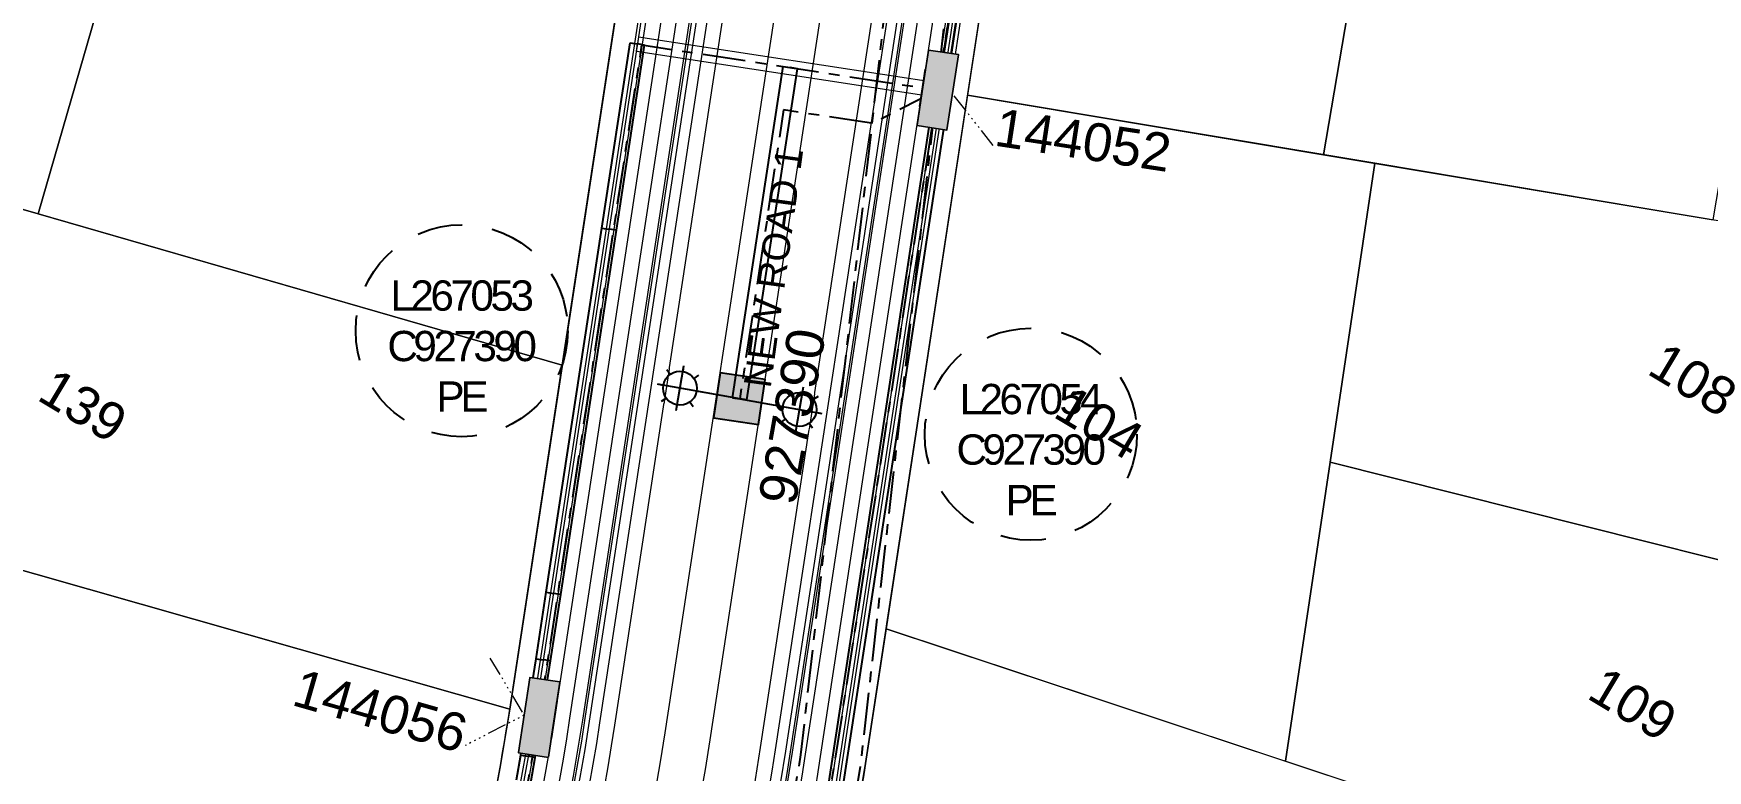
# Model space of a CAD drawing. Header units: metres. Extents: x 264965 to 265706, y 6180501 to 6181430.
# Drawn here: x 265290.3 to 265400.8, y 6180910 to 6180958.7 of the extents above; entities that cross this region are included whole.
import ezdxf
from ezdxf.enums import TextEntityAlignment as Align

# ---------------------------------------------------------------- set-up
doc = ezdxf.new("R2010")
doc.units = ezdxf.units.M
for name, pattern in [('Cable Exist UG', [7, 4, -1, 1, -1]), ('Dash', [5, 3, -2]), ('PHANTOMX2', [5.6, 2.5, -0.5, 0.15, -0.5, 0.15, -0.5, 0.15, -0.5, 0.15, -0.5])]:
    doc.linetypes.add(name, pattern=pattern)
doc.layers.get('0').update_dxf_attribs({"color": 6})
for name, color, linetype, lineweight in [('_User Miscellaneous1', 30, 'Continuous', 13), ('_User Miscellaneous10', 241, 'Continuous', 13), ('_User Miscellaneous3', 51, 'Continuous', 13), ('_User_HV_Exist', 1, 'Continuous', 25), ('_User_LV_Exist', 5, 'Continuous', 25), ('_User_SL_Exist', 4, 'Continuous', 25), ('Cadastre Developer_SP_NEW', 92, 'Continuous', 15)]:
    doc.layers.add(name, color=color, linetype=linetype, lineweight=lineweight)
doc.layers.add('_User Miscellaneous12', color=252, linetype='Continuous', lineweight=13, plot=False, transparency=0.5)
for name, color, linetype in [('Equip_SP_SL_EXT', 7, 'Continuous'), ('SupportsUG_SP_LV_EXT', 7, 'Continuous'), ('UG_Details_SP_MISC', 7, 'Continuous')]:
    doc.layers.add(name, color=color, linetype=linetype)
doc.styles.add('ARIAL', font='arial.ttf', dxfattribs={"height": 2})
doc.styles.add('SL_LABEL', font='arial.ttf', dxfattribs={"height": 2})
doc.styles.get("Standard").update_dxf_attribs({"font": 'arial.ttf'})

# ---------------------------------------------------------------- blocks, each defined once
blk = doc.blocks.new('*U645')
at = {"width": 0.9}
blk.add_attdef('ASSET_NUM', text='', height=2, dxfattribs=at).set_placement((4, 2), align=Align.MIDDLE_LEFT)
for tag, p, flags in [('SUBURB', (-2, 0), 1), ('STREETNAME', (-1.8, 0), 9), ('PARENT', (-1.6, 0), 9), ('NOTES', (-1.4, 0), 9), ('LOCATION', (-1.2, 0), 9), ('LEGEND', (-1, 0), 9), ('USAGE', (-0.8, 0), 9), ('SUPPORT_TYPE', (-0.6, 0), 9), ('STATE', (-0.4, 0), 9), ('OWNED_BY', (-0.2, 0), 9)]:
    blk.add_attdef(tag, p, '', height=0.2, rotation=270, dxfattribs=dict(flags=flags))
blk.add_wipeout([(1, 2.5), (1, -2.5), (-1, -2.5), (-1, 2.5)])
at = {"layer": 'SupportsUG_SP_LV_EXT'}
h = blk.add_hatch(color=256, dxfattribs=at)
h.dxf.hatch_style = 1
h.paths.add_polyline_path([(-1, 2.5), (-1, -1.25), (-1, 1.25), (-1, -2.5), (1, -2.5), (1, 2.5)])
blk.add_lwpolyline([(-1, 2.5), (-1, -1.25), (-1, 1.25), (-1, -2.5), (1, -2.5), (1, 2.5)], close=True)
blk = doc.blocks.new('*U836')
at = {"layer": 'Equip_SP_SL_EXT'}
h = blk.add_hatch(color=256, dxfattribs=at)
h.dxf.hatch_style = 1
h.paths.add_polyline_path([(-1.54, 1.46), (-1.46, -1.54), (1.54, -1.46), (1.46, 1.54)])
blk.add_lwpolyline([(-1.54, 1.46), (-1.46, -1.54), (1.54, -1.46), (1.46, 1.54)], close=True)
at = {"width": 0.9, "flags": 8}
blk.add_attdef('ASSET_NUM', text='', height=2, dxfattribs=at).set_placement((4, 2), align=Align.MIDDLE_LEFT)
at = {"flags": 1}
blk.add_attdef('Z', (-2.35, -1.81), '', height=0.2, rotation=270, dxfattribs=at)
at = {"flags": 9}
for tag, p in [('NOTES', (-2, -1.81)), ('SUBURB', (-1.8, -1.81)), ('STREETNAME', (-1.6, -1.81)), ('LOCATION', (-1.4, -1.81)), ('LEGEND', (-1.2, -1.81)), ('USAGE', (-1, -1.81)), ('STATE', (-0.8, -1.81)), ('OWNED_BY', (-0.6, -1.81)), ('COLUMN_TYPE', (-0.4, -1.81)), ('STREET_CODE', (-0.2, -1.81)), ('STRUCTURE_PLANT_NUMBER', (0.03, -1.81))]:
    blk.add_attdef(tag, text='', height=0.2, rotation=270, dxfattribs=at).set_placement(p, align=Align.MIDDLE_LEFT)
blk = doc.blocks.new('*U437')
for tag, height, rotation, flags, p in [('LNUMBER', 1, 169.9611, 8, (-6.72, 2.2)), ('LANTNUMBER', 0.2, 270, 9, (-1.4, 2.6)), ('LOUTREACH', 0.2, 270, 9, (-1.4, 2.2)), ('LOUTREACHVOCAB', 0.2, 270, 9, (-1.4, 2)), ('LRATECODE', 0.2, 270, 9, (-1.4, 1.8)), ('LREMOVE', 0.2, 270, 9, (-1.4, 1.6)), ('LREPLACE', 0.2, 270, 9, (-1.4, 1.4)), ('LTYPE', 0.2, 270, 9, (-1.4, 1.2)), ('LTYPEVOCAB', 0.2, 270, 9, (-1.4, 1)), ('LEGEND', 0.2, 270, 9, (-1.4, 0.8)), ('SUBURB', 0.2, 270, 9, (-1.4, 0.6)), ('STREETNAME', 0.2, 270, 9, (-1.4, 0.4)), ('LOCATION', 0.2, 270, 9, (-1.4, 0.2)), ('LNEW', 0.2, 270, 9, (-6.4, 0)), ('ORIENTATION', 0.2, 270, 9, (-1.6, 0)), ('OPERATING_VOLTAGE', 0.2, 270, 9, (-1.4, 0)), ('MAINTAINED_BY', 0.2, 270, 9, (-1.4, -0.66)), ('NOTES', 0.2, 270, 9, (-1.4, 0)), ('NO_PHASES', 0.2, 270, 9, (-1.2, 0)), ('LANTERN_TYPE', 0.2, 270, 9, (-1, 0)), ('LANTERN_PURPOSE', 0.2, 270, 9, (-0.8, 0)), ('CONTROL_TYPE', 0.2, 270, 9, (-0.6, 0)), ('CONSTRUCTED_VOLTAGE', 0.2, 270, 9, (-0.4, 0))]:
    blk.add_attdef(tag, text='', height=height, rotation=rotation, dxfattribs=dict(flags=flags)).set_placement(p, align=Align.MIDDLE_LEFT)
at = {"style": 'SL_LABEL'}
for tag, height, rotation, flags, p in [('ASSET_NUM', 1, 169.9611, 8, (-7.07, 0.24)), ('STREET_CODE', 0.001, 270, 9, (0, 0))]:
    blk.add_attdef(tag, text='', height=height, rotation=rotation, dxfattribs=dict(at, flags=flags)).set_placement(p, align=Align.MIDDLE_LEFT)
for tag, p, height, flags in [('OPERATED_BY', (-1.4, -0.41), 0.2, 9), ('Z', (0, 0), 0.001, 1)]:
    blk.add_attdef(tag, p, '', height=height, rotation=270, dxfattribs=dict(flags=flags))
blk.add_wipeout([(-5.6, 0.99), (-4.8, 1.93), (-3.64, 2.36), (-2.71, 1.56), (-2.28, 0.4), (-3.08, -0.53), (-4.23, -0.96), (-5.17, -0.16)])
for p, q in [((-4.8, 1.93), (-4.58, 1.62)), ((-4.2, -0.78), (-3.68, 2.17)), ((-3.74, 1.81), (-3.68, 2.17)), ((-2.71, 1.56), (-3.02, 1.34)), ((-5.05, 0.89), (-5.42, 0.96)), ((-2.46, 0.44), (-5.42, 0.96)), ((-5.17, -0.16), (-4.86, 0.05)), ((0, 0), (-2.83, 0.5)), ((-4.2, -0.78), (-4.13, -0.41)), ((-3.08, -0.53), (-3.29, -0.22))]:
    blk.add_line(p, q)
blk.add_circle((-3.94, 0.7), 1.12)
at = {"flags": 9}
for tag, p in [('LMASTVOCAB', (-6.2, 0)), ('LMAST', (-6, 0)), ('LLAMPVOCAB', (-5.8, 0)), ('LLAMP', (-5.6, 0)), ('LEXIST', (-5.4, 0)), ('LCHARGE3PERCENT', (-5.2, 0)), ('LCHARGE3', (-5, 0)), ('LCHARGE2PERCENT', (-4.8, 0)), ('LCHARGE2', (-4.6, 0)), ('LCHARGE1PERCENT', (-4.4, 0)), ('LCHARGE1', (-4.2, 0)), ('LCATEGORY', (-4, 0)), ('LBRACKETVOCAB', (-3.8, 0)), ('LBRACKET', (-3.6, 0)), ('LKINGHEIGHT', (-3.4, 0)), ('CREPLACE', (-3.2, 0)), ('CREMOVE', (-3, 0)), ('CNUMBER', (-2.8, 0)), ('CNEW', (-2.6, 0)), ('CEXIST', (-2.4, 0)), ('USAGE', (-2.2, 0)), ('STATE', (-2, 0)), ('OWNED_BY', (-1.8, 0))]:
    blk.add_attdef(tag, text='', height=0.2, rotation=270, dxfattribs=at).set_placement(p, align=Align.MIDDLE_LEFT)
blk = doc.blocks.new('*U438')
for tag, height, rotation, flags, p in [('LANTNUMBER', 0.2, 270, 9, (-1.4, 2.6)), ('LOUTREACH', 0.2, 270, 9, (-1.4, 2.2)), ('LOUTREACHVOCAB', 0.2, 270, 9, (-1.4, 2)), ('LRATECODE', 0.2, 270, 9, (-1.4, 1.8)), ('LREMOVE', 0.2, 270, 9, (-1.4, 1.6)), ('LREPLACE', 0.2, 270, 9, (-1.4, 1.4)), ('LTYPE', 0.2, 270, 9, (-1.4, 1.2)), ('LTYPEVOCAB', 0.2, 270, 9, (-1.4, 1)), ('LEGEND', 0.2, 270, 9, (-1.4, 0.8)), ('SUBURB', 0.2, 270, 9, (-1.4, 0.6)), ('STREETNAME', 0.2, 270, 9, (-1.4, 0.4)), ('LOCATION', 0.2, 270, 9, (-1.4, 0.2)), ('LNEW', 0.2, 270, 9, (-6.4, 0)), ('LMASTVOCAB', 0.2, 270, 9, (-6.2, 0)), ('LMAST', 0.2, 270, 9, (-6, 0)), ('LLAMPVOCAB', 0.2, 270, 9, (-5.8, 0)), ('LLAMP', 0.2, 270, 9, (-5.6, 0)), ('LEXIST', 0.2, 270, 9, (-5.4, 0)), ('LCHARGE3PERCENT', 0.2, 270, 9, (-5.2, 0)), ('LCHARGE3', 0.2, 270, 9, (-5, 0)), ('LCHARGE2PERCENT', 0.2, 270, 9, (-4.8, 0)), ('LCHARGE2', 0.2, 270, 9, (-4.6, 0)), ('LCHARGE1PERCENT', 0.2, 270, 9, (-4.4, 0)), ('LCHARGE1', 0.2, 270, 9, (-4.2, 0)), ('LCATEGORY', 0.2, 270, 9, (-4, 0)), ('LBRACKETVOCAB', 0.2, 270, 9, (-3.8, 0)), ('LBRACKET', 0.2, 270, 9, (-3.6, 0)), ('LKINGHEIGHT', 0.2, 270, 9, (-3.4, 0)), ('CREPLACE', 0.2, 270, 9, (-3.2, 0)), ('CREMOVE', 0.2, 270, 9, (-3, 0)), ('CNUMBER', 0.2, 270, 9, (-2.8, 0)), ('CNEW', 0.2, 270, 9, (-2.6, 0)), ('CEXIST', 0.2, 270, 9, (-2.4, 0)), ('USAGE', 0.2, 270, 9, (-2.2, 0)), ('STATE', 0.2, 270, 9, (-2, 0)), ('OWNED_BY', 0.2, 270, 9, (-1.8, 0)), ('ORIENTATION', 0.2, 270, 9, (-1.6, 0)), ('OPERATING_VOLTAGE', 0.2, 270, 9, (-1.4, 0)), ('MAINTAINED_BY', 0.2, 270, 9, (-1.4, -0.66)), ('NOTES', 0.2, 270, 9, (-1.4, 0)), ('NO_PHASES', 0.2, 270, 9, (-1.2, 0)), ('LANTERN_TYPE', 0.2, 270, 9, (-1, 0)), ('LANTERN_PURPOSE', 0.2, 270, 9, (-0.8, 0)), ('CONTROL_TYPE', 0.2, 270, 9, (-0.6, 0)), ('CONSTRUCTED_VOLTAGE', 0.2, 270, 9, (-0.4, 0)), ('LNUMBER', 1, 349.9611, 8, (6.72, -2.2))]:
    blk.add_attdef(tag, text='', height=height, rotation=rotation, dxfattribs=dict(flags=flags)).set_placement(p, align=Align.MIDDLE_LEFT)
at = {"style": 'SL_LABEL'}
for tag, height, rotation, flags, p in [('ASSET_NUM', 1, 349.9611, 8, (7.07, -0.24)), ('STREET_CODE', 0.001, 270, 9, (0, 0))]:
    blk.add_attdef(tag, text='', height=height, rotation=rotation, dxfattribs=dict(at, flags=flags)).set_placement(p, align=Align.MIDDLE_LEFT)
for tag, p, height, flags in [('OPERATED_BY', (-1.4, -0.41), 0.2, 9), ('Z', (0, 0), 0.001, 1)]:
    blk.add_attdef(tag, p, '', height=height, rotation=270, dxfattribs=dict(flags=flags))
blk.add_wipeout([(5.6, -0.99), (4.8, -1.93), (3.64, -2.36), (2.71, -1.56), (2.28, -0.4), (3.08, 0.53), (4.23, 0.96), (5.17, 0.16)])
for p, q in [((0, 0), (2.83, -0.5)), ((3.08, 0.53), (3.29, 0.22)), ((4.2, 0.78), (3.68, -2.17)), ((4.2, 0.78), (4.13, 0.41)), ((5.17, 0.16), (4.86, -0.05)), ((2.46, -0.44), (5.42, -0.96)), ((5.05, -0.89), (5.42, -0.96)), ((2.71, -1.56), (3.02, -1.34)), ((3.74, -1.81), (3.68, -2.17)), ((4.8, -1.93), (4.58, -1.62))]:
    blk.add_line(p, q)
blk.add_circle((3.94, -0.7), 1.12)

msp = doc.modelspace()

# ---------------------------------------------------------------- linework, layer by layer
at = {"layer": '_User Miscellaneous1'}
for p, q in [((265355.272, 6180990.928), (265349.777, 6180954.97)), ((265355.494, 6180990.792), (265350.014, 6180954.934)), ((265355.938, 6180990.52), (265350.489, 6180954.861)), ((265356.16, 6180990.385), (265350.726, 6180954.825)), ((265327.793, 6180945.821), (265329.66, 6180958.044)), ((265329.66, 6180958.044), (265330.135, 6180957.971)), ((265330.609, 6180957.899), (265330.135, 6180957.971)), ((265328.742, 6180945.676), (265330.609, 6180957.899)), ((265336.406, 6180934.618), (265339.748, 6180956.487)), ((265337.355, 6180934.473), (265340.697, 6180956.342)), ((265339.748, 6180956.487), (265340.223, 6180956.415)), ((265340.697, 6180956.342), (265340.223, 6180956.415)), ((265349.397, 6180952.484), (265349.777, 6180954.97)), ((265349.777, 6180954.97), (265350.251, 6180954.897)), ((265349.777, 6180954.97), (265350.251, 6180954.897)), ((265350.014, 6180954.934), (265350.251, 6180954.897)), ((265350.726, 6180954.825), (265350.251, 6180954.897)), ((265350.489, 6180954.861), (265350.251, 6180954.897)), ((265350.726, 6180954.825), (265350.251, 6180954.897)), ((265350.346, 6180952.339), (265350.726, 6180954.825)), ((265342.673, 6180908.589), (265349.397, 6180952.484)), ((265349.397, 6180952.484), (265349.871, 6180952.411)), ((265350.346, 6180952.339), (265349.871, 6180952.411)), ((265343.62, 6180908.429), (265350.346, 6180952.339)), ((265324.118, 6180921.776), (265327.793, 6180945.821)), ((265327.793, 6180945.821), (265328.267, 6180945.749)), ((265325.067, 6180921.631), (265328.742, 6180945.676)), ((265328.742, 6180945.676), (265328.267, 6180945.749)), ((265336.406, 6180934.618), (265336.881, 6180934.545)), ((265337.355, 6180934.473), (265336.881, 6180934.545)), ((265323.447, 6180917.387), (265324.118, 6180921.776)), ((265324.118, 6180921.776), (265324.593, 6180921.703)), ((265324.396, 6180917.24), (265325.067, 6180921.631)), ((265325.067, 6180921.631), (265324.593, 6180921.703)), ((265322.445, 6180911.027), (265323.447, 6180917.387)), ((265323.392, 6180910.867), (265324.396, 6180917.24)), ((265323.447, 6180917.387), (265323.922, 6180917.313)), ((265324.396, 6180917.24), (265323.922, 6180917.313)), ((265322.151, 6180909.397), (265322.445, 6180911.027)), ((265322.445, 6180911.027), (265322.919, 6180910.947)), ((265323.392, 6180910.867), (265322.919, 6180910.947)), ((265323.095, 6180909.219), (265323.392, 6180910.867))]:
    msp.add_line(p, q, dxfattribs=at)
at = {"layer": '_User Miscellaneous1', "lineweight": 0}
for p, q in [((265330.062, 6180957.497), (265330.135, 6180957.971)), ((265330.207, 6180958.446), (265330.135, 6180957.971)), ((265330.207, 6180958.446), (265350.324, 6180955.372)), ((265330.062, 6180957.497), (265350.179, 6180954.423)), ((265350.179, 6180954.423), (265350.251, 6180954.897)), ((265350.324, 6180955.372), (265350.251, 6180954.897))]:
    msp.add_line(p, q, dxfattribs=at)
at = {"layer": '_User Miscellaneous1', "transparency": 33554483}
for points in [[(265268.098, 6180811.598, 0.2093056), (265331.961, 6180912.496, 0.2093056)], [(265269.777, 6180809.112, 0.2093056), (265334.927, 6180912.043, 0.2093056)]]:
    msp.add_lwpolyline(points, format="xyb", dxfattribs=at)
at = {"layer": '_User Miscellaneous3'}
for points in [[(265265.02, 6180816.157, 0.2093056), (265326.524, 6180913.327, 0.2093056)], [(265265.272, 6180815.784, 0.2093056), (265326.969, 6180913.259, 0.2093056)], [(265272.602, 6180804.927, 0.2093056), (265339.919, 6180911.28, 0.2093056)], [(265272.854, 6180804.554, 0.2093056), (265340.364, 6180911.212, 0.2093056)]]:
    msp.add_lwpolyline(points, format="xyb", dxfattribs=at)
at = {"layer": '_User_LV_Exist', "linetype": 'Cable Exist UG', "ltscale": 0.7, "transparency": 33554687, "flags": 128}
for points in [[(265349.953, 6180954.928), (265355.438, 6180990.826), (265368.166, 6181000.002), (265383.362, 6180997.428)], [(265323.644, 6180913.511), (265327.111, 6180936.199), (265330.429, 6180957.911), (265349.953, 6180954.928)]]:
    msp.add_lwpolyline(points, dxfattribs=at)
for points in [[(265334.468, 6180877.732, 0.053477), (265343.206, 6180910.778), (265349.953, 6180954.928)], [(265304.641, 6180861.656, 0.0992371), (265323.644, 6180913.511)]]:
    msp.add_lwpolyline(points, format="xyb", dxfattribs=at)
at = {"layer": '_User_SL_Exist', "linetype": 'Dash'}
for centre in [(265318.537, 6180939.042), (265356.098, 6180932.208)]:
    msp.add_circle(centre, 7, dxfattribs=at)
at = {"layer": 'Cadastre Developer_SP_NEW', "transparency": 33554687, "flags": 128}
for points in [[(265308.284, 6181008.069, 0.0224416), (265282.282, 6181010.426), (265262.813, 6180954.777), (265290.57, 6180946.757)], [(265262.594, 6180930.9), (265256.182, 6180908.811), (265316.274, 6180891.449, 0.0420548), (265321.705, 6180914.063)]]:
    msp.add_lwpolyline(points, format="xyb", close=True, dxfattribs=at)
at = {"layer": 'Cadastre Developer_SP_NEW', "transparency": 33554687}
for points in [[(265383.022, 6180995.424), (265368.655, 6180997.889), (265357.289, 6180989.694), (265351.925, 6180954.597), (265375.407, 6180950.663)], [(265408.697, 6180991.019), (265383.022, 6180995.424), (265375.407, 6180950.663), (265401.131, 6180946.353)], [(265378.795, 6180950.095), (265351.925, 6180954.597), (265346.541, 6180919.366), (265372.913, 6180910.615)], [(265425.835, 6180942.213), (265378.795, 6180950.095), (265375.854, 6180930.355), (265421.911, 6180918.791)], [(265421.911, 6180918.791), (265375.854, 6180930.355), (265372.913, 6180910.615), (265418.032, 6180895.643)]]:
    msp.add_lwpolyline(points, close=True, dxfattribs=at)
at = {"layer": 'Cadastre Developer_SP_NEW', "transparency": 33554687, "flags": 128}
msp.add_lwpolyline([(265321.705, 6180914.063), (265325.174, 6180936.759), (265269.005, 6180952.988), (265262.594, 6180930.9)], close=True, dxfattribs=at)
at = {"layer": 'Cadastre Developer_SP_NEW', "transparency": 33554687}
msp.add_lwpolyline([(265346.541, 6180919.366), (265345.183, 6180910.475, -0.0111125), (265343.935, 6180903.373), (265415.356, 6180879.673), (265418.032, 6180895.643)], format="xyb", close=True, dxfattribs=at)
at = {"layer": 'UG_Details_SP_MISC'}
for p, q in [((265327.793, 6180945.821), (265329.66, 6180958.044)), ((265329.66, 6180958.044), (265330.135, 6180957.971)), ((265330.609, 6180957.899), (265330.135, 6180957.971)), ((265328.742, 6180945.676), (265330.609, 6180957.899)), ((265336.406, 6180934.618), (265339.748, 6180956.487)), ((265337.355, 6180934.473), (265340.697, 6180956.342)), ((265339.748, 6180956.487), (265340.223, 6180956.415)), ((265340.697, 6180956.342), (265340.223, 6180956.415)), ((265349.397, 6180952.484), (265349.777, 6180954.97)), ((265349.777, 6180954.97), (265350.251, 6180954.897)), ((265350.726, 6180954.825), (265350.251, 6180954.897)), ((265350.346, 6180952.339), (265350.726, 6180954.825)), ((265342.673, 6180908.589), (265349.397, 6180952.484)), ((265349.397, 6180952.484), (265349.871, 6180952.411)), ((265350.346, 6180952.339), (265349.871, 6180952.411)), ((265343.62, 6180908.429), (265350.346, 6180952.339)), ((265324.118, 6180921.776), (265327.793, 6180945.821)), ((265327.793, 6180945.821), (265328.267, 6180945.749)), ((265325.067, 6180921.631), (265328.742, 6180945.676)), ((265328.742, 6180945.676), (265328.267, 6180945.749)), ((265336.406, 6180934.618), (265336.881, 6180934.545)), ((265337.355, 6180934.473), (265336.881, 6180934.545)), ((265323.447, 6180917.387), (265324.118, 6180921.776)), ((265324.118, 6180921.776), (265324.593, 6180921.703)), ((265324.396, 6180917.24), (265325.067, 6180921.631)), ((265325.067, 6180921.631), (265324.593, 6180921.703)), ((265322.445, 6180911.027), (265323.447, 6180917.387)), ((265323.392, 6180910.867), (265324.396, 6180917.24)), ((265323.447, 6180917.387), (265323.922, 6180917.313)), ((265324.396, 6180917.24), (265323.922, 6180917.313)), ((265322.151, 6180909.397), (265322.445, 6180911.027)), ((265322.445, 6180911.027), (265322.919, 6180910.947)), ((265323.392, 6180910.867), (265322.919, 6180910.947)), ((265323.095, 6180909.219), (265323.392, 6180910.867))]:
    msp.add_line(p, q, dxfattribs=at)
at = {"layer": 'UG_Details_SP_MISC', "lineweight": 0}
for p, q in [((265330.062, 6180957.497), (265330.135, 6180957.971)), ((265330.207, 6180958.446), (265330.135, 6180957.971)), ((265330.207, 6180958.446), (265350.324, 6180955.372)), ((265330.062, 6180957.497), (265350.179, 6180954.423)), ((265350.179, 6180954.423), (265350.251, 6180954.897)), ((265350.324, 6180955.372), (265350.251, 6180954.897))]:
    msp.add_line(p, q, dxfattribs=at)

# ---------------------------------------------------------------- texts
at = {"layer": '_User_SL_Exist', "char_height": 2, "attachment_point": 5}
for s, insert in [('{\\T0.8;L267053 \\PC927390\\PPE}', (265318.447, 6180938.031)), ('{\\T0.8;L267054 \\PC927390\\PPE}', (265356.008, 6180931.197))]:
    msp.add_mtext(s, dxfattribs=dict(at, insert=insert))
at = {"layer": 'Cadastre Developer_SP_NEW', "transparency": 33554687, "style": 'ARIAL'}
for s, p in [('108', (265396.677, 6180936.244)), ('139', (265290.409, 6180934.528)), ('104', (265357.48, 6180933.402)), ('109', (265392.702, 6180914.827))]:
    msp.add_text(s, height=2.5, rotation=329.12694, dxfattribs=at).set_placement(p)

# ---------------------------------------------------------------- next in the draw order: block references
at = {"layer": '_User_SL_Exist'}
msp.add_blockref('*U437', (265336.881, 6180934.545, 0.007), dxfattribs=at)

# ---------------------------------------------------------------- next in the draw order: linework, layer by layer
at = {"layer": '_User Miscellaneous10'}
msp.add_lwpolyline([(265238.627, 6181253.709, 0.3130891), (265151.775, 6181201.166), (265106.516, 6181099.788, 0.5755457), (265176.294, 6181002.993), (265196.045, 6181004.941), (265201.566, 6181000.461), (265203.109, 6180986.387, -0.1801704), (265194.13, 6180950.839, -0.1349964), (265183.625, 6180941.816, 1.7586377), (265202.156, 6180929.332, -0.1349964), (265206.571, 6180942.458, 0.1795542), (265218.02, 6180988.022), (265216.495, 6181001.933), (265220.926, 6181007.394), (265240.481, 6181009.323, -0.0671509), (265318.244, 6181006.537), (265323.56, 6181005.625), (265333.575, 6180991.734), (265321.705, 6180914.063, -0.1535579), (265285.078, 6180839.458)], format="xyb", dxfattribs=at)
at = {"layer": '_User Miscellaneous10', "color": 4, "transparency": 33554636}
msp.add_lwpolyline([(265238.533, 6181252.212, 0.3130891), (265153.145, 6181200.554), (265107.886, 6181099.176, 0.5755457), (265176.147, 6181004.486), (265196.512, 6181006.494), (265202.99, 6181001.237), (265204.6, 6180986.55, -0.1801309), (265195.37, 6180949.994, -0.1349191), (265184.266, 6180940.46, 1.7586377), (265200.659, 6180929.416, -0.1350575), (265205.331, 6180943.302, 0.1795792), (265216.529, 6180987.858), (265214.935, 6181002.392), (265220.155, 6181008.825), (265240.334, 6181010.815, -0.0671509), (265318.498, 6181008.016), (265324.418, 6181007), (265335.15, 6180992.114), (265323.188, 6180913.837, -0.1535579), (265286.164, 6180838.423, -0.1535579)], format="xyb", dxfattribs=at)
at = {"layer": '_User Miscellaneous10', "color": 6, "transparency": 33554636}
msp.add_lwpolyline([(265238.521, 6181252.012, 0.3130891), (265153.327, 6181200.473), (265108.069, 6181099.095, 0.5755457), (265176.128, 6181004.685), (265196.574, 6181006.701), (265203.18, 6181001.341), (265204.799, 6180986.572, -0.1801258), (265195.535, 6180949.881, -0.1349093), (265184.351, 6180940.279, 1.7586377), (265200.459, 6180929.428, -0.1350654), (265205.165, 6180943.414, 0.1795825), (265216.33, 6180987.837), (265214.727, 6181002.453), (265220.053, 6181009.016), (265240.315, 6181011.014, -0.0671509), (265318.532, 6181008.213), (265324.533, 6181007.183), (265335.36, 6180992.164), (265323.386, 6180913.806, -0.1535579), (265286.309, 6180838.285, -0.1535579)], format="xyb", dxfattribs=at)
at = {"layer": '_User Miscellaneous10', "color": 5, "transparency": 33554636}
msp.add_lwpolyline([(265238.502, 6181251.713, 0.3130891), (265153.601, 6181200.35), (265108.343, 6181098.973, 0.5755457), (265176.098, 6181004.983), (265196.667, 6181007.012), (265203.465, 6181001.496), (265205.097, 6180986.605, -0.1801183), (265195.783, 6180949.712, -0.1348949), (265184.479, 6180940.007, 1.7586377), (265200.159, 6180929.444, -0.135077), (265204.917, 6180943.583, 0.1795875), (265216.032, 6180987.804), (265214.416, 6181002.545), (265219.899, 6181009.303), (265240.285, 6181011.313, -0.0671509), (265318.582, 6181008.508), (265324.704, 6181007.458), (265335.675, 6180992.24), (265323.682, 6180913.761, -0.1535579), (265286.526, 6180838.078, -0.1535579)], format="xyb", dxfattribs=at)
at = {"layer": 'Cadastre Developer_SP_NEW', "transparency": 33554687, "flags": 128}
msp.add_lwpolyline([(265333.575, 6180991.734), (265323.56, 6181005.625), (265318.244, 6181006.537, 0.0086579), (265308.284, 6181008.069), (265290.57, 6180946.757), (265325.174, 6180936.759)], format="xyb", close=True, dxfattribs=at)

# ---------------------------------------------------------------- next in the draw order: block references
at = {"layer": '_User_SL_Exist'}
msp.add_blockref('*U438', (265336.881, 6180934.545), dxfattribs=at)

# ---------------------------------------------------------------- next in the draw order: linework, layer by layer
at = {"layer": '_User Miscellaneous1', "transparency": 33554508}
for p, q in [((265331.961, 6180912.496), (265342.227, 6180979.675)), ((265334.927, 6180912.043), (265345.014, 6180978.05))]:
    msp.add_line(p, q, dxfattribs=at)
at = {"layer": '_User Miscellaneous10', "color": 1, "transparency": 33554636}
for points in [[(265238.439, 6181250.715, 0.3130891), (265154.514, 6181199.943), (265109.256, 6181098.565, 0.5755457), (265176, 6181005.978), (265196.978, 6181008.047), (265204.414, 6181002.014), (265206.091, 6180986.714, -0.180094), (265196.609, 6180949.149, -0.1348488), (265184.906, 6180939.103, 1.7586377), (265199.161, 6180929.5, -0.1351145), (265204.09, 6180944.145, 0.1796043), (265215.038, 6180987.695), (265213.376, 6181002.851), (265219.385, 6181010.257), (265240.187, 6181012.308, -0.0671509), (265318.752, 6181009.494), (265325.276, 6181008.375), (265336.725, 6180992.493), (265324.671, 6180913.61, -0.1535579), (265287.25, 6180837.389, -0.1535579)], [(265238.314, 6181248.719, 0.3130891), (265156.341, 6181199.127), (265111.082, 6181097.75, 0.5755457), (265175.804, 6181007.969), (265197.6, 6181010.118), (265206.312, 6181003.049), (265208.079, 6180986.932, -0.1800484), (265198.261, 6180948.022, -0.1347644), (265185.76, 6180937.295, 1.7586377), (265197.164, 6180929.613, -0.1351849), (265202.437, 6180945.271, 0.1796381), (265213.05, 6180987.477), (265211.297, 6181003.463), (265218.358, 6181012.165), (265239.991, 6181014.298, -0.0671509), (265319.09, 6181011.465), (265326.421, 6181010.208), (265338.826, 6180992.999), (265326.648, 6180913.308, -0.1535579), (265288.698, 6180836.009, -0.1535579)], [(265238.188, 6181246.723, 0.3130891), (265158.167, 6181198.312), (265112.908, 6181096.934, 0.5755457), (265175.607, 6181009.959), (265198.222, 6181012.189), (265208.211, 6181004.084), (265210.068, 6180987.15, -0.1800066), (265199.914, 6180946.895, -0.1346892), (265186.614, 6180935.486, 1.7586377), (265195.167, 6180929.725, -0.1352499), (265200.784, 6180946.396, 0.1796725), (265211.062, 6180987.259), (265209.218, 6181004.075), (265217.331, 6181014.074), (265239.794, 6181016.289, -0.0671509), (265319.428, 6181013.436), (265327.565, 6181012.04), (265340.927, 6180993.506), (265328.625, 6180913.006, -0.1535579), (265290.147, 6180834.63, -0.1535579)]]:
    msp.add_lwpolyline(points, format="xyb", dxfattribs=at)
at = {"layer": '_User Miscellaneous10', "color": 5, "transparency": 33554636}
for points in [[(265238.376, 6181249.717, 0.3130891), (265155.427, 6181199.535), (265110.169, 6181098.157, 0.5755457), (265175.902, 6181006.974), (265197.289, 6181009.083), (265205.363, 6181002.531), (265207.085, 6180986.823, -0.1800707), (265197.435, 6180948.585, -0.1348054), (265185.333, 6180938.199, 1.7586377), (265198.163, 6180929.557, -0.1351505), (265203.264, 6180944.708, 0.1796211), (265214.044, 6180987.586), (265212.337, 6181003.157), (265218.871, 6181011.211), (265240.089, 6181013.303, -0.0671509), (265318.921, 6181010.48), (265325.848, 6181009.291), (265337.776, 6180992.746), (265325.659, 6180913.459, -0.1535579), (265287.974, 6180836.699, -0.1535579)], [(265238.251, 6181247.721, 0.3130891), (265157.254, 6181198.72), (265111.995, 6181097.342, 0.5755457), (265175.706, 6181008.964), (265197.911, 6181011.154), (265207.262, 6181003.566), (265209.073, 6180987.041, -0.1800271), (265199.088, 6180947.458, -0.1347258), (265186.187, 6180936.391, 1.7586377), (265196.166, 6180929.669, -0.1352181), (265201.61, 6180945.834, 0.1796552), (265212.056, 6180987.368), (265210.257, 6181003.769), (265217.844, 6181013.119), (265239.893, 6181015.294, -0.0671509), (265319.259, 6181012.451), (265326.993, 6181011.124), (265339.876, 6180993.253), (265327.636, 6180913.157, -0.1535579), (265289.422, 6180835.32, -0.1535579)]]:
    msp.add_lwpolyline(points, format="xyb", dxfattribs=at)
at = {"layer": '_User Miscellaneous10'}
msp.add_lwpolyline([(265304.878, 6180825.875, 0.1475362), (265345.183, 6180910.475), (265357.289, 6180989.694), (265368.655, 6180997.889), (265428.377, 6180987.643), (265432.479, 6180981.866), (265411.407, 6180856.104, 0.350626), (265441.201, 6180802.647)], format="xyb", dxfattribs=at)
at = {"layer": '_User Miscellaneous12', "color": 1, "transparency": 33554534}
for points in [[(265299.697, 6180830.582, 0.1475362), (265338.263, 6180911.533), (265350.813, 6180993.655), (265366.944, 6181005.285), (265432.411, 6180994.053), (265439.861, 6180983.561), (265418.311, 6180854.947, 0.350626), (265443.848, 6180809.127)], [(265301.177, 6180829.237, 0.1475362), (265340.24, 6180911.231), (265352.663, 6180992.523), (265367.433, 6181003.171), (265431.258, 6180992.222), (265437.752, 6180983.077), (265416.339, 6180855.278, 0.350626), (265443.092, 6180807.275)], [(265302.657, 6180827.892, 0.1475362), (265342.217, 6180910.929), (265354.513, 6180991.392), (265367.922, 6181001.058), (265430.106, 6180990.39), (265435.643, 6180982.593), (265414.366, 6180855.608, 0.350626), (265442.335, 6180805.424)]]:
    msp.add_lwpolyline(points, format="xyb", dxfattribs=at)
at = {"layer": '_User Miscellaneous12', "color": 5, "transparency": 33554534}
for points in [[(265300.437, 6180829.91, 0.1475362), (265339.252, 6180911.382), (265351.738, 6180993.089), (265367.189, 6181004.228), (265431.835, 6180993.137), (265438.806, 6180983.319), (265417.325, 6180855.113, 0.350626), (265443.47, 6180808.201)], [(265301.917, 6180828.565, 0.1475362), (265341.229, 6180911.08), (265353.588, 6180991.958), (265367.678, 6181002.115), (265430.682, 6180991.306), (265436.697, 6180982.835), (265415.352, 6180855.443, 0.350626), (265442.714, 6180806.35)], [(265303.397, 6180827.22, 0.1475362), (265343.206, 6180910.778), (265355.438, 6180990.826), (265368.166, 6181000.002), (265429.53, 6180989.474), (265434.588, 6180982.35), (265413.38, 6180855.774, 0.350626), (265441.957, 6180804.498)]]:
    msp.add_lwpolyline(points, format="xyb", dxfattribs=at)
at = {"layer": '_User Miscellaneous12', "color": 6, "transparency": 33554534}
msp.add_lwpolyline([(265303.619, 6180827.018, 0.1475362), (265343.502, 6180910.732), (265355.716, 6180990.656), (265368.24, 6180999.685), (265429.357, 6180989.2), (265434.272, 6180982.278), (265413.084, 6180855.823, 0.350626), (265441.844, 6180804.221)], format="xyb", dxfattribs=at)
at = {"layer": '_User Miscellaneous12', "color": 4, "transparency": 33554534}
msp.add_lwpolyline([(265303.767, 6180826.883, 0.1475362), (265343.7, 6180910.702), (265355.901, 6180990.543), (265368.289, 6180999.474), (265429.242, 6180989.017), (265434.061, 6180982.229), (265412.887, 6180855.856, 0.350626), (265441.768, 6180804.035)], format="xyb", dxfattribs=at)
at = {"layer": '_User Miscellaneous3'}
for p, q in [((265326.524, 6180913.327), (265337.116, 6180982.634)), ((265326.969, 6180913.259), (265337.56, 6180982.566)), ((265339.919, 6180911.28), (265349.394, 6180973.284)), ((265340.364, 6180911.212), (265349.839, 6180973.216))]:
    msp.add_line(p, q, dxfattribs=at)
at = {"layer": '_User_SL_Exist', "linetype": 'Cable Exist UG', "ltscale": 0.7, "transparency": 33554687, "flags": 128}
msp.add_lwpolyline([(265349.953, 6180954.928), (265345.655, 6180952.725), (265339.779, 6180953.618), (265336.881, 6180934.545)], dxfattribs=at)

# ---------------------------------------------------------------- next in the draw order: block references
at = {"layer": '_User Miscellaneous1'}
ref = msp.add_blockref('*U836', (265336.85, 6180934.55), dxfattribs=dict(at, rotation=79.96106018620934))
ref.add_attrib('ASSET_NUM', '927390', dxfattribs={"layer": '0', "height": 2.5, "rotation": 79.96106}).set_placement((265339.319, 6180927.653), align=Align.MIDDLE_LEFT)
at = {"layer": '_User_SL_Exist', "rotation": 79.96106018620934}
msp.add_blockref('*U836', (265336.85, 6180934.55), dxfattribs=at)

# ---------------------------------------------------------------- next in the draw order: texts
at = {"layer": '_User_HV_Exist'}
msp.add_text('NEW ROAD 1', height=1.8, rotation=82.20514, dxfattribs=at).set_placement((265338.92, 6180935.198))

# ---------------------------------------------------------------- next in the draw order: block references
at = {"layer": '_User Miscellaneous1'}
ref = msp.add_blockref('*U645', (265349.953, 6180954.928), dxfattribs=dict(at, rotation=351.3114843298741))
ref.add_attrib('ASSET_NUM', '144052', dxfattribs={"layer": '0', "height": 2.5, "rotation": 351.31148}).set_placement((265353.801, 6180952.511), align=Align.MIDDLE_LEFT)
ref = msp.add_blockref('*U645', (265323.644, 6180913.511), dxfattribs=dict(at, rotation=171.3114843229989))
ref.add_attrib('ASSET_NUM', '144056', dxfattribs={"layer": '0', "height": 2.5, "rotation": 344.10173}).set_placement((265307.566, 6180915.554), align=Align.MIDDLE_LEFT)

# ---------------------------------------------------------------- next in the draw order: linework, layer by layer
at = {"layer": '_User Miscellaneous1', "linetype": 'PHANTOMX2', "ltscale": 0.5, "flags": 128}
for points in [[(265353.612, 6180951.276), (265350.928, 6180954.692)], [(265320.4, 6180917.424), (265322.655, 6180913.662), (265318.756, 6180911.653)]]:
    msp.add_lwpolyline(points, dxfattribs=at)

# ---------------------------------------------------------------- next in the draw order: block references
at = {"layer": '_User_LV_Exist'}
ref = msp.add_blockref('*U645', (265349.953, 6180954.928), dxfattribs=dict(at, rotation=351.3114843298741))
ref.add_attrib('ASSET_NUM', '144052', dxfattribs={"layer": '0', "height": 2.5, "rotation": 351.31148}).set_placement((265353.801, 6180952.511), align=Align.MIDDLE_LEFT)
ref = msp.add_blockref('*U645', (265323.644, 6180913.511), dxfattribs=dict(at, rotation=171.3114843229989))
ref.add_attrib('ASSET_NUM', '144056', dxfattribs={"layer": '0', "height": 2.5, "rotation": 344.10173}).set_placement((265307.566, 6180915.554), align=Align.MIDDLE_LEFT)

# ---------------------------------------------------------------- next in the draw order: linework, layer by layer
at = {"layer": '_User_HV_Exist', "linetype": 'Cable Exist UG', "ltscale": 0.7, "flags": 128}
for points in [[(265226.704, 6180824.343), (265235.707, 6180810.855), (265241.845, 6180807.576), (265249.548, 6180807.973), (265257.38, 6180793.413), (265273.176, 6180804.077, 0.0599191), (265301.695, 6180828.766, 0.1474106), (265340.92, 6180911.048), (265347.51, 6180969.339), (265349.894, 6180990.528), (265367.433, 6181003.171), (265431.258, 6180992.222), (265436.769, 6180984.461), (265446.444, 6180981.675), (265456.363, 6180987.165), (265485.338, 6180977.43), (265489.484, 6180988.882), (265490.704, 6180988.441, 0.9510044), (265493.906, 6180987.282), (265500.767, 6180984.797), (265507.819, 6181004.281)], [(265267.755, 6180765.44), (265259.989, 6180778.604), (265258.787, 6180786.68), (265260.576, 6180790.744), (265275.414, 6180800.762, 0.0599191), (265304.656, 6180826.076, 0.1475362), (265344.886, 6180910.521), (265352.275, 6180975.879)]]:
    msp.add_lwpolyline(points, format="xyb", dxfattribs=at)

# ---------------------------------------------------------------- next in the draw order: block references
at = {"layer": '_User Miscellaneous1'}
ref = msp.add_blockref('*U645', (265349.953, 6180954.928), dxfattribs=dict(at, rotation=351.3114843298741))
ref.add_attrib('ASSET_NUM', '144052', dxfattribs={"layer": '0', "height": 2.5, "rotation": 351.31148}).set_placement((265353.801, 6180952.511), align=Align.MIDDLE_LEFT)
ref = msp.add_blockref('*U645', (265323.644, 6180913.511), dxfattribs=dict(at, rotation=171.3114843229989))
ref.add_attrib('ASSET_NUM', '144056', dxfattribs={"layer": '0', "height": 2.5, "rotation": 344.10173}).set_placement((265307.566, 6180915.554), align=Align.MIDDLE_LEFT)

doc.saveas('drawing.dxf')
